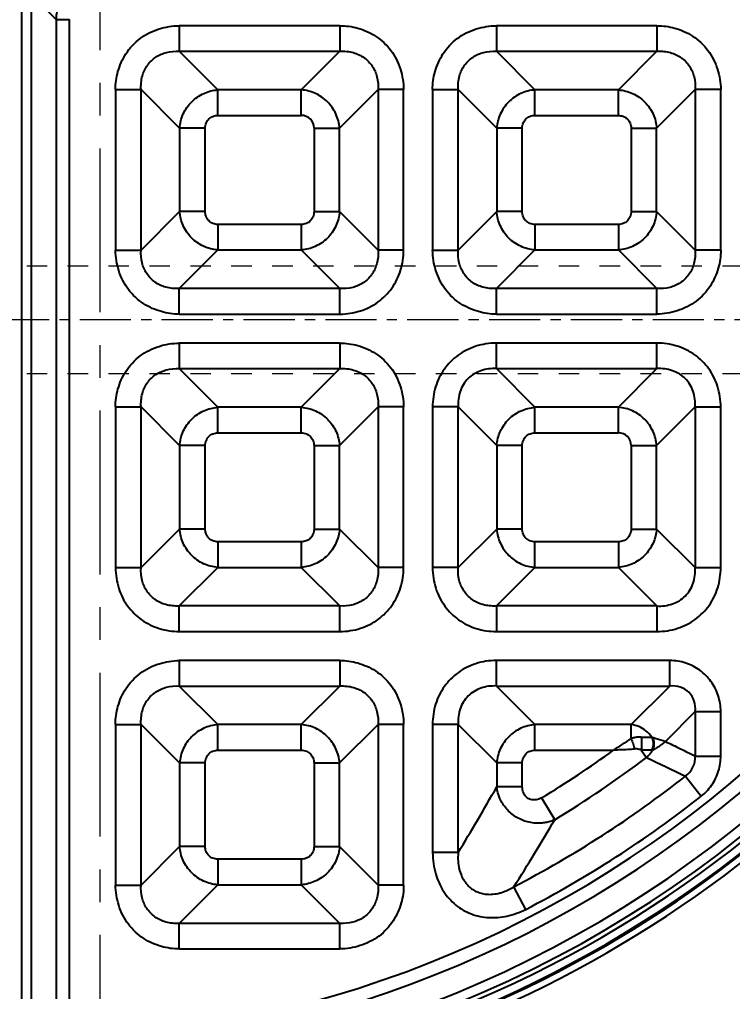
# Model space of a CAD drawing. Header units: millimetres. Extents: x 3054 to 4939, y -1170 to 130.
# Drawn here: x 4605.2 to 4658.4, y -865 to -792.7 of the extents above; entities that cross this region are included whole.
import ezdxf

# ---------------------------------------------------------------- set-up
doc = ezdxf.new("R2010")
doc.units = ezdxf.units.MM
doc.header["$LTSCALE"] = 16.335
doc.header["$PDMODE"] = 3
doc.header["$PDSIZE"] = 0.3125
doc.linetypes.add('CENTER', pattern=[0.6, 0.375, -0.075, 0.075, -0.075])
doc.linetypes.add('HIDDEN', pattern=[0.2, 0.1, -0.1])
doc.layers.get('0').update_dxf_attribs({"linetype": 'CONTINUOUS'})
doc.layers.get('Defpoints').update_dxf_attribs({"linetype": 'CONTINUOUS'})
doc.layers.add('center', color=1, linetype='CENTER', lineweight=9)
doc.layers.add('cool', color=153, linetype='HIDDEN', lineweight=9)
doc.styles.get("Standard").update_dxf_attribs({"font": 'txt', "width": 0.8})
doc.dimstyles.get("Standard").update_dxf_attribs({"dimtxt": 0.15625, "dimasz": 0.1875, "dimexe": 0.125, "dimexo": 0.0625, "dimtad": 0, "dimtih": 1, "dimtoh": 1, "dimdsep": 46, "dimtxsty": 'Standard', "dimcen": 0.09, "dimadec": 0, "dimazin": 0, "dimtp": 0.01, "dimtm": 0.01, "dimtfac": 1, "dimtofl": 0, "dimtmove": 0, "dimatfit": 3, "dimfxl": 0, "dimtolj": 1, "dimarcsym": 0})

# ---------------------------------------------------------------- blocks, each defined once
blk = doc.blocks.new('*D215')
at = {"color": 4, "lineweight": -2}
blk.add_line((4755.002, -791.002), (4780.713, -791.002), dxfattribs=at)
at = {"layer": 'Defpoints', "color": 0}
for p in [(4611.243, -791.002), (4755.002, -791.002), (4780.713, -791.002)]:
    blk.add_point(p, dxfattribs=at)
at = {"color": 6, "insert": (4785.713, -791.002), "char_height": 5, "attachment_point": 5}
blk.add_mtext('\\A1;0.00', dxfattribs=at)
blk = doc.blocks.new('*D247')
at = {"color": 4, "lineweight": -2}
blk.add_line((4745.254, -815.002), (4780.713, -815.002), dxfattribs=at)
at = {"layer": 'Defpoints', "color": 0}
for p in [(4611.243, -791.002), (4745.254, -815.002), (4780.713, -815.002)]:
    blk.add_point(p, dxfattribs=at)
at = {"color": 6, "insert": (4788.046, -815.002), "char_height": 5, "attachment_point": 5}
blk.add_mtext('\\A1;24.00', dxfattribs=at)
blk = doc.blocks.new('*D248')
at = {"color": 4, "lineweight": -2}
for p, q in [((4760.713, -859.001), (4770.713, -847.002)), ((4770.713, -847.002), (4780.713, -847.002)), ((4702.639, -859.001), (4760.713, -859.001))]:
    blk.add_line(p, q, dxfattribs=at)
at = {"layer": 'Defpoints', "color": 0}
for p in [(4611.243, -791.002), (4780.713, -847.002), (4702.639, -859.001)]:
    blk.add_point(p, dxfattribs=at)
at = {"color": 6, "insert": (4788.046, -847.002), "char_height": 5, "attachment_point": 5}
blk.add_mtext('\\A1;68.00', dxfattribs=at)
blk = doc.blocks.new('*D249')
at = {"color": 4, "lineweight": -2}
blk.add_line((4737.751, -873.002), (4780.713, -873.002), dxfattribs=at)
at = {"layer": 'Defpoints', "color": 0}
for p in [(4611.243, -791.002), (4737.751, -873.002), (4780.713, -873.002)]:
    blk.add_point(p, dxfattribs=at)
at = {"color": 6, "insert": (4788.046, -873.002), "char_height": 5, "attachment_point": 5}
blk.add_mtext('\\A1;82.00', dxfattribs=at)
blk = doc.blocks.new('*D250')
at = {"color": 4, "lineweight": -2}
blk.add_line((4647.643, -899.002), (4780.713, -899.002), dxfattribs=at)
at = {"layer": 'Defpoints', "color": 0}
for p in [(4611.243, -791.002), (4647.643, -899.002), (4780.713, -899.002)]:
    blk.add_point(p, dxfattribs=at)
at = {"color": 6, "insert": (4789.046, -899.002), "char_height": 5, "attachment_point": 5}
blk.add_mtext('\\A1;108.00', dxfattribs=at)
blk = doc.blocks.new('*D251')
at = {"color": 4, "lineweight": -2}
blk.add_line((4748.543, -909.002), (4780.713, -909.002), dxfattribs=at)
at = {"layer": 'Defpoints', "color": 0}
for p in [(4611.243, -791.002), (4748.543, -909.002), (4780.713, -909.002)]:
    blk.add_point(p, dxfattribs=at)
at = {"color": 6, "insert": (4788.713, -909.002), "char_height": 5, "attachment_point": 5}
blk.add_mtext('\\A1;118.00', dxfattribs=at)
blk = doc.blocks.new('*D219')
at = {"color": 4, "lineweight": -2}
blk.add_line((4611.243, -951.003), (4611.243, -955.466), dxfattribs=at)
at = {"layer": 'Defpoints', "color": 0}
for p in [(4611.243, -791.002), (4611.243, -951.003), (4611.243, -955.466)]:
    blk.add_point(p, dxfattribs=at)
at = {"color": 6, "insert": (4611.243, -960.466), "char_height": 5, "attachment_point": 5, "rotation": 90}
blk.add_mtext('\\A1;0.00', dxfattribs=at)
blk = doc.blocks.new('*D255')
at = {"color": 4, "lineweight": -2}
blk.add_line((4643.243, -903.402), (4643.243, -955.466), dxfattribs=at)
at = {"layer": 'Defpoints', "color": 0}
for p in [(4611.243, -791.002), (4643.243, -903.402), (4643.243, -955.466)]:
    blk.add_point(p, dxfattribs=at)
at = {"color": 6, "insert": (4643.243, -962.799), "char_height": 5, "attachment_point": 5, "rotation": 90}
blk.add_mtext('\\A1;32.00', dxfattribs=at)
blk = doc.blocks.new('*D256')
at = {"color": 4, "lineweight": -2}
for p, q in [((4698.239, -863.401), (4698.239, -935.466)), ((4698.239, -935.466), (4706.239, -945.466)), ((4706.239, -945.466), (4706.239, -955.466))]:
    blk.add_line(p, q, dxfattribs=at)
at = {"layer": 'Defpoints', "color": 0}
for p in [(4611.243, -791.002), (4698.239, -863.401), (4706.239, -955.466)]:
    blk.add_point(p, dxfattribs=at)
at = {"color": 6, "insert": (4706.239, -962.799), "char_height": 5, "attachment_point": 5, "rotation": 90}
blk.add_mtext('\\A1;87.00', dxfattribs=at)
blk = doc.blocks.new('*D257')
at = {"color": 4, "lineweight": -2}
blk.add_line((4739.743, -917.802), (4739.743, -955.466), dxfattribs=at)
at = {"layer": 'Defpoints', "color": 0}
for p in [(4611.243, -791.002), (4739.743, -917.802), (4739.743, -955.466)]:
    blk.add_point(p, dxfattribs=at)
at = {"color": 6, "insert": (4739.743, -964.466), "char_height": 5, "attachment_point": 5, "rotation": 90}
blk.add_mtext('\\A1;128.50', dxfattribs=at)
blk = doc.blocks.new('*D220')
at = {"color": 4, "lineweight": -2}
blk.add_line((4467.483, -791.002), (4441.773, -791.002), dxfattribs=at)
at = {"layer": 'Defpoints', "color": 0}
for p in [(4441.773, -791.002), (4467.483, -791.002), (4611.243, -791.002)]:
    blk.add_point(p, dxfattribs=at)
at = {"color": 6, "insert": (4436.773, -791.002), "char_height": 5, "attachment_point": 5}
blk.add_mtext('\\A1;0.00', dxfattribs=at)
blk = doc.blocks.new('*D228')
at = {"color": 4, "lineweight": -2}
blk.add_line((4477.232, -815.002), (4441.773, -815.002), dxfattribs=at)
at = {"layer": 'Defpoints', "color": 0}
for p in [(4611.243, -791.002), (4441.773, -815.002), (4477.232, -815.002)]:
    blk.add_point(p, dxfattribs=at)
at = {"color": 6, "insert": (4434.439, -815.002), "char_height": 5, "attachment_point": 5}
blk.add_mtext('\\A1;24.00', dxfattribs=at)
blk = doc.blocks.new('*D229')
at = {"color": 4, "lineweight": -2}
for p, q in [((4451.773, -847.002), (4441.773, -847.002)), ((4461.773, -859.001), (4451.773, -847.002)), ((4519.847, -859.001), (4461.773, -859.001))]:
    blk.add_line(p, q, dxfattribs=at)
at = {"layer": 'Defpoints', "color": 0}
for p in [(4611.243, -791.002), (4441.773, -847.002), (4519.847, -859.001)]:
    blk.add_point(p, dxfattribs=at)
at = {"color": 6, "insert": (4434.439, -847.002), "char_height": 5, "attachment_point": 5}
blk.add_mtext('\\A1;68.00', dxfattribs=at)
blk = doc.blocks.new('*D230')
at = {"color": 4, "lineweight": -2}
blk.add_line((4484.734, -873.002), (4441.773, -873.002), dxfattribs=at)
at = {"layer": 'Defpoints', "color": 0}
for p in [(4611.243, -791.002), (4441.773, -873.002), (4484.734, -873.002)]:
    blk.add_point(p, dxfattribs=at)
at = {"color": 6, "insert": (4434.439, -873.002), "char_height": 5, "attachment_point": 5}
blk.add_mtext('\\A1;82.00', dxfattribs=at)
blk = doc.blocks.new('*D231')
at = {"color": 4, "lineweight": -2}
blk.add_line((4574.843, -899.002), (4441.773, -899.002), dxfattribs=at)
at = {"layer": 'Defpoints', "color": 0}
for p in [(4611.243, -791.002), (4441.773, -899.002), (4574.843, -899.002)]:
    blk.add_point(p, dxfattribs=at)
at = {"color": 6, "insert": (4433.439, -899.002), "char_height": 5, "attachment_point": 5}
blk.add_mtext('\\A1;108.00', dxfattribs=at)
blk = doc.blocks.new('*D232')
at = {"color": 4, "lineweight": -2}
blk.add_line((4473.942, -909.002), (4441.773, -909.002), dxfattribs=at)
at = {"layer": 'Defpoints', "color": 0}
for p in [(4611.243, -791.002), (4441.773, -909.002), (4473.942, -909.002)]:
    blk.add_point(p, dxfattribs=at)
at = {"color": 6, "insert": (4433.773, -909.002), "char_height": 5, "attachment_point": 5}
blk.add_mtext('\\A1;118.00', dxfattribs=at)
blk = doc.blocks.new('*D237')
at = {"color": 4, "lineweight": -2}
blk.add_line((4579.243, -903.402), (4579.243, -955.466), dxfattribs=at)
at = {"layer": 'Defpoints', "color": 0}
for p in [(4611.243, -791.002), (4579.243, -903.402), (4579.243, -955.466)]:
    blk.add_point(p, dxfattribs=at)
at = {"color": 6, "insert": (4579.243, -962.799), "char_height": 5, "attachment_point": 5, "rotation": 90}
blk.add_mtext('\\A1;32.00', dxfattribs=at)
blk = doc.blocks.new('*D238')
at = {"color": 4, "lineweight": -2}
for p, q in [((4524.247, -863.401), (4524.247, -935.466)), ((4524.247, -935.466), (4516.217, -945.466)), ((4516.217, -945.466), (4516.217, -955.466))]:
    blk.add_line(p, q, dxfattribs=at)
at = {"layer": 'Defpoints', "color": 0}
for p in [(4611.243, -791.002), (4524.247, -863.401), (4516.217, -955.466)]:
    blk.add_point(p, dxfattribs=at)
at = {"color": 6, "insert": (4516.217, -962.799), "char_height": 5, "attachment_point": 5, "rotation": 90}
blk.add_mtext('\\A1;87.00', dxfattribs=at)
blk = doc.blocks.new('*D239')
at = {"color": 4, "lineweight": -2}
blk.add_line((4482.742, -917.802), (4482.742, -955.466), dxfattribs=at)
at = {"layer": 'Defpoints', "color": 0}
for p in [(4611.243, -791.002), (4482.742, -917.802), (4482.742, -955.466)]:
    blk.add_point(p, dxfattribs=at)
at = {"color": 6, "insert": (4482.742, -964.466), "char_height": 5, "attachment_point": 5, "rotation": 90}
blk.add_mtext('\\A1;128.50', dxfattribs=at)

msp = doc.modelspace()

# ---------------------------------------------------------------- linework, layer by layer
at = {"color": 6, "linetype": 'Continuous'}
for p, q in [((4605.395, -790.829), (4605.397, -869.991)), ((4606.137, -869.991), (4606.138, -790.829)), ((4607.974, -792.665), (4606.138, -790.829)), ((4607.974, -792.664), (4607.973, -866.593)), ((4607.974, -792.664), (4608.962, -792.664)), ((4608.962, -868.082), (4608.962, -792.664)), ((4617.149, -793.13), (4617.149, -795.03)), ((4629.106, -793.13), (4617.149, -793.13)), ((4629.106, -793.13), (4629.106, -795.03)), ((4652.724, -793.13), (4640.766, -793.13)), ((4640.766, -793.13), (4640.766, -795.03)), ((4652.724, -793.13), (4652.724, -795.03)), ((4617.149, -795.03), (4629.106, -795.03)), ((4617.149, -795.03), (4620.022, -797.903)), ((4626.233, -797.903), (4629.106, -795.03)), ((4640.766, -795.03), (4652.724, -795.03)), ((4640.766, -795.03), (4643.639, -797.903)), ((4649.851, -797.903), (4652.724, -795.03)), ((4612.398, -797.881), (4612.398, -809.839)), ((4612.398, -797.881), (4614.298, -797.881)), ((4614.298, -809.839), (4614.298, -797.881)), ((4617.171, -800.754), (4614.298, -797.881)), ((4620.022, -799.804), (4620.022, -797.903)), ((4626.233, -797.903), (4620.022, -797.903)), ((4626.233, -799.804), (4626.233, -797.903)), ((4631.957, -797.881), (4629.084, -800.754)), ((4631.957, -797.881), (4631.957, -809.839)), ((4633.858, -797.881), (4631.957, -797.881)), ((4633.858, -809.839), (4633.858, -797.881)), ((4636.015, -797.881), (4636.015, -809.839)), ((4636.015, -797.881), (4637.916, -797.881)), ((4637.916, -809.839), (4637.916, -797.881)), ((4640.789, -800.754), (4637.916, -797.881)), ((4649.851, -797.903), (4643.639, -797.903)), ((4643.639, -799.804), (4643.639, -797.903)), ((4649.851, -799.804), (4649.851, -797.903)), ((4655.575, -797.881), (4652.702, -800.754)), ((4657.475, -797.881), (4655.575, -797.881)), ((4655.575, -797.881), (4655.575, -809.839)), ((4657.475, -809.839), (4657.475, -797.881)), ((4620.022, -799.804), (4626.233, -799.804)), ((4643.639, -799.804), (4649.851, -799.804)), ((4617.171, -800.754), (4617.171, -806.966)), ((4619.072, -800.754), (4617.171, -800.754)), ((4619.072, -806.966), (4619.072, -800.754)), ((4627.184, -800.754), (4627.184, -806.966)), ((4627.184, -800.754), (4629.084, -800.754)), ((4629.084, -806.966), (4629.084, -800.754)), ((4642.689, -800.754), (4640.789, -800.754)), ((4640.789, -800.754), (4640.789, -806.966)), ((4642.689, -806.966), (4642.689, -800.754)), ((4650.801, -800.754), (4652.702, -800.754)), ((4650.801, -800.754), (4650.801, -806.966)), ((4652.702, -806.966), (4652.702, -800.754)), ((4614.298, -809.839), (4617.171, -806.966)), ((4619.072, -806.966), (4617.171, -806.966)), ((4627.184, -806.966), (4629.084, -806.966)), ((4629.084, -806.966), (4631.957, -809.839)), ((4637.916, -809.839), (4640.789, -806.966)), ((4642.689, -806.966), (4640.789, -806.966)), ((4650.801, -806.966), (4652.702, -806.966)), ((4652.702, -806.966), (4655.575, -809.839)), ((4626.233, -807.916), (4620.022, -807.916)), ((4620.022, -807.916), (4620.022, -809.816)), ((4626.233, -807.916), (4626.233, -809.816)), ((4649.851, -807.916), (4643.639, -807.916)), ((4643.639, -807.916), (4643.639, -809.816)), ((4649.851, -807.916), (4649.851, -809.816)), ((4612.398, -809.839), (4614.298, -809.839)), ((4620.022, -809.816), (4617.149, -812.689)), ((4620.022, -809.816), (4626.233, -809.816)), ((4629.106, -812.689), (4626.233, -809.816)), ((4633.858, -809.839), (4631.957, -809.839)), ((4636.015, -809.839), (4637.916, -809.839)), ((4643.639, -809.816), (4640.766, -812.689)), ((4643.639, -809.816), (4649.851, -809.816)), ((4652.724, -812.689), (4649.851, -809.816)), ((4657.475, -809.839), (4655.575, -809.839)), ((4629.106, -812.689), (4617.149, -812.689)), ((4617.149, -814.59), (4617.149, -812.689)), ((4629.106, -814.59), (4629.106, -812.689)), ((4652.724, -812.689), (4640.766, -812.689)), ((4640.766, -814.59), (4640.766, -812.689)), ((4652.724, -814.59), (4652.724, -812.689)), ((4617.149, -814.59), (4629.106, -814.59)), ((4640.766, -814.59), (4652.724, -814.59)), ((4629.106, -816.747), (4617.149, -816.747)), ((4617.149, -816.747), (4617.149, -818.648)), ((4629.106, -816.747), (4629.106, -818.648)), ((4652.724, -816.747), (4640.766, -816.747)), ((4640.766, -818.648), (4640.766, -816.747)), ((4652.724, -818.648), (4652.724, -816.747)), ((4617.149, -818.648), (4629.106, -818.648)), ((4617.149, -818.648), (4620.022, -821.521)), ((4626.233, -821.521), (4629.106, -818.648)), ((4640.766, -818.648), (4652.724, -818.648)), ((4640.766, -818.648), (4643.639, -821.521)), ((4649.851, -821.521), (4652.724, -818.648)), ((4612.398, -821.499), (4612.398, -833.456)), ((4612.398, -821.499), (4614.298, -821.499)), ((4614.298, -833.456), (4614.298, -821.499)), ((4617.171, -824.372), (4614.298, -821.499)), ((4626.233, -821.521), (4620.022, -821.521)), ((4620.022, -823.421), (4620.022, -821.521)), ((4626.233, -823.421), (4626.233, -821.521)), ((4631.957, -821.499), (4629.084, -824.372)), ((4633.858, -821.499), (4631.957, -821.499)), ((4631.957, -821.499), (4631.957, -833.456)), ((4633.858, -833.456), (4633.858, -821.499)), ((4637.916, -821.499), (4636.015, -821.499)), ((4636.015, -821.499), (4636.015, -833.456)), ((4637.916, -833.456), (4637.916, -821.499)), ((4640.789, -824.372), (4637.916, -821.499)), ((4649.851, -821.521), (4643.639, -821.521)), ((4643.639, -823.421), (4643.639, -821.521)), ((4649.851, -823.421), (4649.851, -821.521)), ((4655.575, -821.499), (4652.702, -824.372)), ((4655.575, -821.499), (4657.475, -821.499)), ((4655.575, -821.499), (4655.575, -833.456)), ((4657.475, -833.456), (4657.475, -821.499)), ((4620.022, -823.421), (4626.233, -823.421)), ((4643.639, -823.421), (4649.851, -823.421)), ((4619.072, -824.372), (4617.171, -824.372)), ((4617.171, -824.372), (4617.171, -830.583)), ((4619.072, -830.583), (4619.072, -824.372)), ((4627.184, -824.372), (4629.084, -824.372)), ((4627.184, -824.372), (4627.184, -830.583)), ((4629.084, -830.583), (4629.084, -824.372)), ((4642.689, -824.372), (4640.789, -824.372)), ((4640.789, -824.372), (4640.789, -830.583)), ((4642.689, -830.583), (4642.689, -824.372)), ((4650.801, -824.372), (4652.702, -824.372)), ((4650.801, -824.372), (4650.801, -830.583)), ((4652.702, -830.583), (4652.702, -824.372)), ((4614.298, -833.456), (4617.171, -830.583)), ((4619.072, -830.583), (4617.171, -830.583)), ((4627.184, -830.583), (4629.084, -830.583)), ((4629.084, -830.583), (4631.957, -833.456)), ((4637.916, -833.456), (4640.789, -830.583)), ((4642.689, -830.583), (4640.789, -830.583)), ((4650.801, -830.583), (4652.702, -830.583)), ((4652.702, -830.583), (4655.575, -833.456)), ((4626.233, -831.533), (4620.022, -831.533)), ((4620.022, -831.533), (4620.022, -833.434)), ((4626.233, -831.533), (4626.233, -833.434)), ((4649.851, -831.533), (4643.639, -831.533)), ((4643.639, -833.434), (4643.639, -831.533)), ((4649.851, -831.533), (4649.851, -833.434)), ((4612.398, -833.456), (4614.298, -833.456)), ((4620.022, -833.434), (4617.149, -836.307)), ((4620.022, -833.434), (4626.233, -833.434)), ((4629.106, -836.307), (4626.233, -833.434)), ((4633.858, -833.456), (4631.957, -833.456)), ((4637.916, -833.456), (4636.015, -833.456)), ((4643.639, -833.434), (4640.766, -836.307)), ((4643.639, -833.434), (4649.851, -833.434)), ((4652.724, -836.307), (4649.851, -833.434)), ((4655.575, -833.456), (4657.475, -833.456)), ((4629.106, -836.307), (4617.149, -836.307)), ((4617.149, -838.207), (4617.149, -836.307)), ((4629.106, -838.207), (4629.106, -836.307)), ((4652.724, -836.307), (4640.766, -836.307)), ((4640.766, -836.307), (4640.766, -838.207)), ((4652.724, -836.307), (4652.724, -838.207)), ((4617.149, -838.207), (4629.106, -838.207)), ((4640.766, -838.207), (4652.724, -838.207)), ((4629.106, -840.365), (4617.149, -840.365)), ((4617.149, -840.365), (4617.149, -842.265)), ((4629.106, -840.365), (4629.106, -842.265)), ((4653.674, -840.365), (4640.766, -840.365)), ((4640.766, -842.265), (4640.766, -840.365)), ((4653.674, -842.265), (4653.674, -840.365)), ((4617.149, -842.265), (4629.106, -842.265)), ((4617.149, -842.265), (4620.022, -845.138)), ((4626.233, -845.138), (4629.106, -842.265)), ((4640.766, -842.265), (4653.674, -842.265)), ((4640.766, -842.265), (4643.639, -845.138)), ((4650.801, -845.138), (4653.674, -842.265)), ((4655.575, -844.166), (4653.355, -846.385)), ((4655.575, -844.166), (4657.475, -844.166)), ((4655.575, -844.166), (4655.575, -847.472)), ((4657.475, -847.472), (4657.475, -844.166)), ((4612.398, -845.116), (4614.298, -845.116)), ((4612.398, -845.116), (4612.398, -857.074)), ((4617.171, -847.989), (4614.298, -845.116)), ((4614.298, -857.074), (4614.298, -845.116)), ((4626.233, -845.138), (4620.022, -845.138)), ((4620.022, -847.039), (4620.022, -845.138)), ((4626.233, -847.039), (4626.233, -845.138)), ((4631.957, -845.116), (4629.084, -847.989)), ((4633.858, -845.116), (4631.957, -845.116)), ((4631.957, -845.116), (4631.957, -857.074)), ((4633.858, -857.074), (4633.858, -845.116)), ((4637.916, -845.116), (4636.015, -845.116)), ((4636.015, -845.116), (4636.015, -854.661)), ((4640.789, -847.989), (4637.916, -845.116)), ((4637.916, -854.661), (4637.916, -845.116)), ((4650.801, -845.138), (4643.639, -845.138)), ((4643.639, -847.039), (4643.639, -845.138)), ((4650.801, -846.171), (4650.801, -845.138)), ((4651.542, -846.061), (4652.331, -846.061)), ((4620.022, -847.039), (4626.233, -847.039)), ((4643.639, -847.039), (4649.482, -847.039)), ((4651.542, -847.039), (4651.949, -847.576)), ((4655.575, -847.472), (4657.475, -847.472)), ((4619.072, -847.989), (4617.171, -847.989)), ((4617.171, -847.989), (4617.171, -854.201)), ((4619.072, -854.201), (4619.072, -847.989)), ((4627.184, -847.989), (4629.084, -847.989)), ((4627.184, -847.989), (4627.184, -854.201)), ((4629.084, -854.201), (4629.084, -847.989)), ((4642.689, -847.989), (4640.789, -847.989)), ((4640.789, -847.989), (4640.789, -849.766)), ((4642.689, -849.766), (4642.689, -847.989)), ((4654.85, -848.965), (4656.026, -850.458)), ((4642.689, -849.766), (4640.789, -849.766)), ((4644.129, -850.58), (4645.109, -852.208)), ((4614.298, -857.074), (4617.171, -854.201)), ((4619.072, -854.201), (4617.171, -854.201)), ((4627.184, -854.201), (4629.084, -854.201)), ((4629.084, -854.201), (4631.957, -857.074)), ((4637.916, -854.661), (4636.015, -854.661)), ((4626.233, -855.151), (4620.022, -855.151)), ((4620.022, -855.151), (4620.022, -857.051)), ((4626.233, -855.151), (4626.233, -857.051)), ((4612.398, -857.074), (4614.298, -857.074)), ((4620.022, -857.051), (4617.149, -859.924)), ((4620.022, -857.051), (4626.233, -857.051)), ((4629.106, -859.924), (4626.233, -857.051)), ((4633.858, -857.074), (4631.957, -857.074)), ((4642.949, -858.881), (4642.076, -857.193)), ((4629.106, -859.924), (4617.149, -859.924)), ((4617.149, -861.825), (4617.149, -859.924)), ((4629.106, -861.825), (4629.106, -859.924)), ((4617.149, -861.825), (4629.106, -861.825))]:
    msp.add_line(p, q, dxfattribs=at)
for centre, radius, start, end in [((4611.269, -785.971), 100.622, 28.40074, 331.59927), ((4611.269, -785.971), 100.12, 28.40075, 331.59926), ((4611.269, -785.971), 100.057, 28.37938, 331.62062), ((4611.269, -785.971), 98.859, 28.37934, 331.62065), ((4605.239, -785.971), 85.531, 271.61975, 358.38025), ((4605.239, -785.971), 86.271, 271.61975, 358.38025), ((4605.239, -785.971), 82.706, 272.93582, 357.06418), ((4605.239, -785.971), 83.696, 272.93582, 357.06418), ((4611.269, -785.971), 102.28, 186.15973, 331.08016), ((4611.269, -785.971), 101.778, 186.19838, 331.08683), ((4611.269, -785.971), 102.395, 189.52573, 331.07349), ((4605.239, -785.971), 87.224, 222.36053, 346.47022), ((4605.239, -785.971), 86.622, 222.36102, 346.47022), ((4605.239, -785.971), 87.818, 222.43656, 332.51118), ((4605.239, -785.971), 87.317, 222.43651, 332.51058), ((4585.749, -748.764), 117.132, 302.96442, 303.73663), ((4605.239, -785.971), 75.411, 301.04547, 305.92336), ((4605.239, -785.971), 77.311, 301.04538, 307.17051), ((4802.946, -536.019), 346.219, 244.14274, 244.67498), ((4605.239, -785.971), 80.184, 297.34891, 308.22238), ((4486.135, -762.285), 177.681, 328.67478, 330.50504), ((4605.239, -785.971), 82.085, 297.34893, 308.22237), ((4488.578, -760.361), 181.488, 327.75485, 329.59705)]:
    msp.add_arc(centre, radius, start, end, dxfattribs=at)
for points, knots in [([(4611.932, -788.706), (4611.492, -788.708), (4610.613, -788.859), (4609.495, -789.471), (4608.629, -790.381), (4608.097, -791.468), (4607.975, -792.282), (4607.974, -792.665)], [0, 0, 0, 0, 0.21335, 0.423401, 0.607342, 0.814394, 1, 1, 1, 1]), ([(4612.398, -797.881), (4612.391, -797.433), (4612.53, -796.499), (4613.121, -795.155), (4614.18, -794.003), (4615.603, -793.307), (4616.641, -793.132), (4617.149, -793.13)], [0, 0, 0, 0, 0.180472, 0.373927, 0.583386, 0.795688, 1, 1, 1, 1]), ([(4629.106, -793.13), (4629.555, -793.123), (4630.489, -793.262), (4631.832, -793.853), (4632.985, -794.913), (4633.681, -796.336), (4633.855, -797.373), (4633.858, -797.881)], [0, 0, 0, 0, 0.180472, 0.373927, 0.583386, 0.795688, 1, 1, 1, 1]), ([(4636.015, -797.881), (4636.008, -797.433), (4636.147, -796.499), (4636.739, -795.155), (4637.798, -794.003), (4639.221, -793.307), (4640.259, -793.132), (4640.766, -793.13)], [0, 0, 0, 0, 0.180472, 0.373927, 0.583386, 0.795688, 1, 1, 1, 1]), ([(4652.724, -793.13), (4653.172, -793.123), (4654.106, -793.262), (4655.45, -793.853), (4656.602, -794.913), (4657.298, -796.336), (4657.473, -797.373), (4657.475, -797.881)], [0, 0, 0, 0, 0.180472, 0.373927, 0.583386, 0.795688, 1, 1, 1, 1]), ([(4614.298, -797.881), (4614.278, -797.542), (4614.335, -796.897), (4614.733, -796.041), (4615.376, -795.422), (4616.214, -795.061), (4616.829, -795.011), (4617.149, -795.03)], [0, 0, 0, 0, 0.221575, 0.413861, 0.604925, 0.790522, 1, 1, 1, 1]), ([(4629.106, -795.03), (4629.445, -795.01), (4630.09, -795.067), (4630.946, -795.466), (4631.565, -796.108), (4631.927, -796.946), (4631.976, -797.561), (4631.957, -797.881)], [0, 0, 0, 0, 0.221576, 0.413862, 0.604926, 0.790522, 1, 1, 1, 1]), ([(4637.916, -797.881), (4637.895, -797.542), (4637.952, -796.897), (4638.351, -796.041), (4638.993, -795.422), (4639.832, -795.061), (4640.446, -795.011), (4640.766, -795.03)], [0, 0, 0, 0, 0.221575, 0.413861, 0.604925, 0.790522, 1, 1, 1, 1]), ([(4652.724, -795.03), (4653.062, -795.01), (4653.707, -795.067), (4654.564, -795.466), (4655.182, -796.108), (4655.544, -796.946), (4655.594, -797.561), (4655.575, -797.881)], [0, 0, 0, 0, 0.221576, 0.413862, 0.604926, 0.790522, 1, 1, 1, 1]), ([(4617.171, -800.754), (4617.195, -800.39), (4617.383, -799.661), (4618.028, -798.743), (4618.945, -798.11), (4619.665, -797.927), (4620.022, -797.903)], [0, 0, 0, 0, 0.250264, 0.503195, 0.754431, 1, 1, 1, 1]), ([(4629.084, -800.754), (4629.059, -800.392), (4628.872, -799.667), (4628.232, -798.753), (4627.318, -798.114), (4626.595, -797.928), (4626.233, -797.903)], [0, 0, 0, 0, 0.249468, 0.500314, 0.750997, 1, 1, 1, 1]), ([(4643.639, -797.903), (4643.277, -797.928), (4642.553, -798.115), (4641.639, -798.755), (4641, -799.669), (4640.813, -800.392), (4640.789, -800.754)], [0, 0, 0, 0, 0.249468, 0.500314, 0.750998, 1, 1, 1, 1]), ([(4649.851, -797.903), (4650.215, -797.928), (4650.943, -798.115), (4651.862, -798.76), (4652.495, -799.678), (4652.678, -800.397), (4652.702, -800.754)], [0, 0, 0, 0, 0.250267, 0.503196, 0.754432, 1, 1, 1, 1]), ([(4619.072, -800.754), (4619.072, -800.625), (4619.123, -800.372), (4619.332, -800.051), (4619.652, -799.852), (4619.898, -799.804), (4620.022, -799.804)], [0, 0, 0, 0, 0.259887, 0.507024, 0.750759, 1, 1, 1, 1]), ([(4642.689, -800.754), (4642.689, -800.625), (4642.74, -800.372), (4642.949, -800.051), (4643.269, -799.852), (4643.516, -799.804), (4643.639, -799.804)], [0, 0, 0, 0, 0.259887, 0.507024, 0.750759, 1, 1, 1, 1]), ([(4649.851, -799.804), (4649.98, -799.804), (4650.233, -799.855), (4650.554, -800.064), (4650.753, -800.384), (4650.801, -800.63), (4650.801, -800.754)], [0, 0, 0, 0, 0.259887, 0.507024, 0.750759, 1, 1, 1, 1]), ([(4620.022, -809.816), (4619.658, -809.792), (4618.929, -809.604), (4618.011, -808.96), (4617.378, -808.042), (4617.195, -807.323), (4617.171, -806.966)], [0, 0, 0, 0, 0.250267, 0.503198, 0.754435, 1, 1, 1, 1]), ([(4620.022, -807.916), (4619.893, -807.916), (4619.639, -807.865), (4619.318, -807.656), (4619.12, -807.335), (4619.072, -807.089), (4619.072, -806.966)], [0, 0, 0, 0, 0.259887, 0.507024, 0.750759, 1, 1, 1, 1]), ([(4629.084, -806.966), (4629.06, -807.329), (4628.872, -808.058), (4628.228, -808.977), (4627.31, -809.61), (4626.59, -809.792), (4626.233, -809.816)], [0, 0, 0, 0, 0.250266, 0.503195, 0.754432, 1, 1, 1, 1]), ([(4627.184, -806.966), (4627.184, -807.094), (4627.132, -807.348), (4626.924, -807.669), (4626.603, -807.868), (4626.357, -807.916), (4626.233, -807.916)], [0, 0, 0, 0, 0.259887, 0.507024, 0.750759, 1, 1, 1, 1]), ([(4643.639, -809.816), (4643.275, -809.792), (4642.547, -809.604), (4641.628, -808.96), (4640.995, -808.042), (4640.812, -807.323), (4640.789, -806.966)], [0, 0, 0, 0, 0.250267, 0.503198, 0.754435, 1, 1, 1, 1]), ([(4643.639, -807.916), (4643.51, -807.916), (4643.257, -807.865), (4642.936, -807.656), (4642.737, -807.335), (4642.689, -807.089), (4642.689, -806.966)], [0, 0, 0, 0, 0.259887, 0.507024, 0.750759, 1, 1, 1, 1]), ([(4652.702, -806.966), (4652.677, -807.329), (4652.49, -808.058), (4651.845, -808.977), (4650.927, -809.61), (4650.208, -809.792), (4649.851, -809.816)], [0, 0, 0, 0, 0.250266, 0.503195, 0.754432, 1, 1, 1, 1]), ([(4650.801, -806.966), (4650.801, -807.094), (4650.75, -807.348), (4650.541, -807.669), (4650.221, -807.868), (4649.974, -807.916), (4649.851, -807.916)], [0, 0, 0, 0, 0.259887, 0.507024, 0.750759, 1, 1, 1, 1]), ([(4617.149, -814.59), (4616.7, -814.596), (4615.767, -814.458), (4614.423, -813.866), (4613.27, -812.807), (4612.574, -811.384), (4612.4, -810.346), (4612.398, -809.839)], [0, 0, 0, 0, 0.180472, 0.373927, 0.583386, 0.795688, 1, 1, 1, 1]), ([(4617.149, -812.689), (4616.811, -812.71), (4616.165, -812.653), (4615.305, -812.25), (4614.687, -811.601), (4614.327, -810.764), (4614.279, -810.154), (4614.298, -809.839)], [0, 0, 0, 0, 0.220919, 0.414624, 0.60824, 0.793208, 1, 1, 1, 1]), ([(4629.106, -814.59), (4629.625, -814.58), (4630.641, -814.438), (4632, -813.754), (4633.045, -812.697), (4633.71, -811.347), (4633.85, -810.347), (4633.858, -809.839)], [0, 0, 0, 0, 0.208598, 0.405279, 0.60086, 0.795753, 1, 1, 1, 1]), ([(4631.957, -809.839), (4631.977, -810.177), (4631.92, -810.822), (4631.522, -811.678), (4630.879, -812.297), (4630.041, -812.659), (4629.426, -812.709), (4629.106, -812.689)], [0, 0, 0, 0, 0.221576, 0.413862, 0.604926, 0.790522, 1, 1, 1, 1]), ([(4640.766, -814.59), (4640.318, -814.596), (4639.384, -814.458), (4638.04, -813.866), (4636.888, -812.807), (4636.192, -811.384), (4636.017, -810.346), (4636.015, -809.839)], [0, 0, 0, 0, 0.180472, 0.373927, 0.583386, 0.795688, 1, 1, 1, 1]), ([(4640.766, -812.689), (4640.429, -812.71), (4639.783, -812.653), (4638.923, -812.25), (4638.304, -811.601), (4637.945, -810.764), (4637.896, -810.154), (4637.916, -809.839)], [0, 0, 0, 0, 0.220919, 0.414624, 0.60824, 0.793208, 1, 1, 1, 1]), ([(4657.475, -809.839), (4657.482, -810.287), (4657.343, -811.221), (4656.752, -812.564), (4655.692, -813.717), (4654.269, -814.413), (4653.232, -814.587), (4652.724, -814.59)], [0, 0, 0, 0, 0.180472, 0.373927, 0.583386, 0.795688, 1, 1, 1, 1]), ([(4655.575, -809.839), (4655.595, -810.177), (4655.538, -810.822), (4655.139, -811.678), (4654.497, -812.297), (4653.658, -812.659), (4653.044, -812.709), (4652.724, -812.689)], [0, 0, 0, 0, 0.221576, 0.413862, 0.604926, 0.790522, 1, 1, 1, 1]), ([(4612.398, -821.499), (4612.391, -821.05), (4612.53, -820.116), (4613.121, -818.773), (4614.18, -817.62), (4615.603, -816.924), (4616.641, -816.75), (4617.149, -816.747)], [0, 0, 0, 0, 0.180472, 0.373927, 0.583386, 0.795688, 1, 1, 1, 1]), ([(4629.106, -816.747), (4629.555, -816.741), (4630.489, -816.88), (4631.832, -817.471), (4632.985, -818.53), (4633.681, -819.953), (4633.855, -820.991), (4633.858, -821.499)], [0, 0, 0, 0, 0.180472, 0.373927, 0.583386, 0.795688, 1, 1, 1, 1]), ([(4640.766, -816.747), (4640.248, -816.747), (4639.23, -816.9), (4637.871, -817.582), (4636.823, -818.643), (4636.162, -819.992), (4636.015, -820.993), (4636.015, -821.499)], [0, 0, 0, 0, 0.208164, 0.406063, 0.600899, 0.796688, 1, 1, 1, 1]), ([(4657.475, -821.499), (4657.475, -820.98), (4657.322, -819.962), (4656.64, -818.603), (4655.579, -817.555), (4654.23, -816.894), (4653.23, -816.747), (4652.724, -816.747)], [0, 0, 0, 0, 0.208164, 0.406063, 0.600899, 0.796688, 1, 1, 1, 1]), ([(4614.298, -821.499), (4614.278, -821.16), (4614.335, -820.515), (4614.733, -819.659), (4615.376, -819.04), (4616.214, -818.678), (4616.829, -818.629), (4617.149, -818.648)], [0, 0, 0, 0, 0.221574, 0.413859, 0.604921, 0.790516, 1, 1, 1, 1]), ([(4629.106, -818.648), (4629.445, -818.628), (4630.09, -818.685), (4630.946, -819.083), (4631.565, -819.725), (4631.927, -820.564), (4631.976, -821.179), (4631.957, -821.499)], [0, 0, 0, 0, 0.221576, 0.413862, 0.604926, 0.790522, 1, 1, 1, 1]), ([(4640.766, -818.648), (4640.379, -818.625), (4639.602, -818.722), (4638.587, -819.319), (4637.99, -820.334), (4637.892, -821.111), (4637.916, -821.499)], [0, 0, 0, 0, 0.254779, 0.500001, 0.745226, 1, 1, 1, 1]), ([(4655.575, -821.499), (4655.598, -821.111), (4655.501, -820.334), (4654.904, -819.319), (4653.888, -818.722), (4653.111, -818.625), (4652.724, -818.648)], [0, 0, 0, 0, 0.254779, 0.500001, 0.745226, 1, 1, 1, 1]), ([(4617.171, -824.372), (4617.195, -824.008), (4617.383, -823.279), (4618.028, -822.36), (4618.945, -821.727), (4619.665, -821.545), (4620.022, -821.521)], [0, 0, 0, 0, 0.250264, 0.503195, 0.754431, 1, 1, 1, 1]), ([(4626.233, -821.521), (4626.597, -821.545), (4627.326, -821.733), (4628.245, -822.377), (4628.878, -823.295), (4629.06, -824.015), (4629.084, -824.372)], [0, 0, 0, 0, 0.250267, 0.503196, 0.754432, 1, 1, 1, 1]), ([(4640.789, -824.372), (4640.813, -824.008), (4641, -823.279), (4641.645, -822.36), (4642.563, -821.727), (4643.282, -821.545), (4643.639, -821.521)], [0, 0, 0, 0, 0.250266, 0.503196, 0.754432, 1, 1, 1, 1]), ([(4652.702, -824.372), (4652.677, -824.009), (4652.49, -823.285), (4651.85, -822.371), (4650.936, -821.732), (4650.213, -821.545), (4649.851, -821.521)], [0, 0, 0, 0, 0.249467, 0.500312, 0.750995, 1, 1, 1, 1]), ([(4619.072, -824.372), (4619.072, -824.243), (4619.123, -823.989), (4619.332, -823.668), (4619.652, -823.469), (4619.898, -823.421), (4620.022, -823.421)], [0, 0, 0, 0, 0.259887, 0.507024, 0.750759, 1, 1, 1, 1]), ([(4626.233, -823.421), (4626.362, -823.421), (4626.616, -823.473), (4626.937, -823.681), (4627.136, -824.002), (4627.184, -824.248), (4627.184, -824.372)], [0, 0, 0, 0, 0.259887, 0.507024, 0.750759, 1, 1, 1, 1]), ([(4642.689, -824.372), (4642.689, -824.243), (4642.74, -823.989), (4642.949, -823.668), (4643.269, -823.469), (4643.516, -823.421), (4643.639, -823.421)], [0, 0, 0, 0, 0.259887, 0.507024, 0.750759, 1, 1, 1, 1]), ([(4620.022, -833.434), (4619.658, -833.409), (4618.929, -833.222), (4618.011, -832.577), (4617.378, -831.659), (4617.195, -830.94), (4617.171, -830.583)], [0, 0, 0, 0, 0.250267, 0.503198, 0.754435, 1, 1, 1, 1]), ([(4620.022, -831.533), (4619.893, -831.533), (4619.639, -831.482), (4619.318, -831.273), (4619.12, -830.953), (4619.072, -830.707), (4619.072, -830.583)], [0, 0, 0, 0, 0.259887, 0.507024, 0.750759, 1, 1, 1, 1]), ([(4629.084, -830.583), (4629.06, -830.947), (4628.872, -831.676), (4628.228, -832.594), (4627.31, -833.227), (4626.59, -833.41), (4626.233, -833.434)], [0, 0, 0, 0, 0.250266, 0.503195, 0.754432, 1, 1, 1, 1]), ([(4627.184, -830.583), (4627.184, -830.712), (4627.132, -830.966), (4626.924, -831.286), (4626.603, -831.485), (4626.357, -831.533), (4626.233, -831.533)], [0, 0, 0, 0, 0.259887, 0.507024, 0.750759, 1, 1, 1, 1]), ([(4640.789, -830.583), (4640.813, -830.946), (4641, -831.67), (4641.64, -832.584), (4642.554, -833.223), (4643.277, -833.409), (4643.639, -833.434)], [0, 0, 0, 0, 0.249463, 0.500309, 0.750992, 1, 1, 1, 1]), ([(4643.639, -831.533), (4643.51, -831.533), (4643.257, -831.482), (4642.936, -831.273), (4642.737, -830.953), (4642.689, -830.707), (4642.689, -830.583)], [0, 0, 0, 0, 0.259888, 0.507025, 0.75076, 1, 1, 1, 1]), ([(4652.702, -830.583), (4652.677, -830.947), (4652.49, -831.676), (4651.845, -832.594), (4650.927, -833.227), (4650.208, -833.41), (4649.851, -833.434)], [0, 0, 0, 0, 0.250268, 0.503197, 0.754433, 1, 1, 1, 1]), ([(4650.801, -830.583), (4650.801, -830.712), (4650.75, -830.966), (4650.541, -831.286), (4650.221, -831.485), (4649.974, -831.533), (4649.851, -831.533)], [0, 0, 0, 0, 0.259887, 0.507024, 0.750759, 1, 1, 1, 1]), ([(4612.398, -833.456), (4612.407, -833.975), (4612.55, -834.992), (4613.234, -836.351), (4614.292, -837.396), (4615.641, -838.06), (4616.641, -838.2), (4617.149, -838.207)], [0, 0, 0, 0, 0.208698, 0.405509, 0.601081, 0.795812, 1, 1, 1, 1]), ([(4617.149, -836.307), (4616.811, -836.327), (4616.165, -836.27), (4615.305, -835.868), (4614.687, -835.218), (4614.327, -834.381), (4614.279, -833.772), (4614.298, -833.456)], [0, 0, 0, 0, 0.220919, 0.414624, 0.60824, 0.793208, 1, 1, 1, 1]), ([(4631.957, -833.456), (4631.977, -833.795), (4631.92, -834.44), (4631.522, -835.296), (4630.879, -835.915), (4630.041, -836.276), (4629.426, -836.326), (4629.106, -836.307)], [0, 0, 0, 0, 0.221576, 0.413862, 0.604926, 0.790522, 1, 1, 1, 1]), ([(4629.106, -838.207), (4629.625, -838.198), (4630.641, -838.055), (4632.001, -837.371), (4633.046, -836.314), (4633.71, -834.964), (4633.85, -833.964), (4633.858, -833.456)], [0, 0, 0, 0, 0.208646, 0.405388, 0.600963, 0.79578, 1, 1, 1, 1]), ([(4636.015, -833.456), (4636.015, -833.974), (4636.168, -834.993), (4636.85, -836.352), (4637.911, -837.4), (4639.26, -838.061), (4640.26, -838.207), (4640.766, -838.207)], [0, 0, 0, 0, 0.208165, 0.406138, 0.600977, 0.796675, 1, 1, 1, 1]), ([(4640.766, -836.307), (4640.429, -836.327), (4639.783, -836.27), (4638.922, -835.868), (4638.304, -835.218), (4637.945, -834.38), (4637.896, -833.772), (4637.916, -833.456)], [0, 0, 0, 0, 0.220969, 0.414764, 0.608453, 0.793371, 1, 1, 1, 1]), ([(4652.724, -838.207), (4653.242, -838.207), (4654.26, -838.054), (4655.619, -837.372), (4656.668, -836.311), (4657.328, -834.963), (4657.475, -833.962), (4657.475, -833.456)], [0, 0, 0, 0, 0.208164, 0.406063, 0.600899, 0.796688, 1, 1, 1, 1]), ([(4652.724, -836.307), (4653.111, -836.33), (4653.888, -836.233), (4654.904, -835.636), (4655.501, -834.621), (4655.598, -833.844), (4655.575, -833.456)], [0, 0, 0, 0, 0.254779, 0.500001, 0.745226, 1, 1, 1, 1]), ([(4612.398, -845.116), (4612.391, -844.668), (4612.53, -843.734), (4613.121, -842.39), (4614.18, -841.238), (4615.603, -840.542), (4616.641, -840.367), (4617.149, -840.365)], [0, 0, 0, 0, 0.180472, 0.373927, 0.583386, 0.795688, 1, 1, 1, 1]), ([(4629.106, -840.365), (4629.555, -840.358), (4630.489, -840.497), (4631.832, -841.088), (4632.985, -842.148), (4633.681, -843.571), (4633.855, -844.608), (4633.858, -845.116)], [0, 0, 0, 0, 0.180472, 0.373927, 0.583386, 0.795688, 1, 1, 1, 1]), ([(4640.766, -840.365), (4640.248, -840.365), (4639.23, -840.518), (4637.871, -841.2), (4636.823, -842.261), (4636.162, -843.609), (4636.015, -844.61), (4636.015, -845.116)], [0, 0, 0, 0, 0.208164, 0.406063, 0.600899, 0.796688, 1, 1, 1, 1]), ([(4657.475, -844.166), (4657.47, -843.764), (4657.35, -842.962), (4656.796, -841.889), (4655.95, -841.043), (4654.878, -840.49), (4654.076, -840.37), (4653.674, -840.365)], [0, 0, 0, 0, 0.20277, 0.401416, 0.598681, 0.797294, 1, 1, 1, 1]), ([(4614.298, -845.116), (4614.278, -844.777), (4614.335, -844.132), (4614.733, -843.276), (4615.376, -842.657), (4616.214, -842.296), (4616.829, -842.246), (4617.149, -842.265)], [0, 0, 0, 0, 0.221575, 0.413861, 0.604925, 0.790522, 1, 1, 1, 1]), ([(4629.106, -842.265), (4629.445, -842.245), (4630.09, -842.302), (4630.946, -842.701), (4631.565, -843.343), (4631.927, -844.181), (4631.976, -844.796), (4631.957, -845.116)], [0, 0, 0, 0, 0.221576, 0.413862, 0.604926, 0.790522, 1, 1, 1, 1]), ([(4640.766, -842.265), (4640.379, -842.242), (4639.602, -842.339), (4638.587, -842.936), (4637.99, -843.951), (4637.892, -844.728), (4637.916, -845.116)], [0, 0, 0, 0, 0.254779, 0.500001, 0.745226, 1, 1, 1, 1]), ([(4655.575, -844.166), (4655.598, -843.903), (4655.548, -843.376), (4655.156, -842.683), (4654.464, -842.291), (4653.937, -842.242), (4653.674, -842.265)], [0, 0, 0, 0, 0.256877, 0.500001, 0.74313, 1, 1, 1, 1]), ([(4620.022, -845.138), (4619.659, -845.163), (4618.935, -845.35), (4618.021, -845.99), (4617.382, -846.904), (4617.196, -847.627), (4617.171, -847.989)], [0, 0, 0, 0, 0.249468, 0.500314, 0.750998, 1, 1, 1, 1]), ([(4629.084, -847.989), (4629.059, -847.627), (4628.872, -846.902), (4628.232, -845.988), (4627.318, -845.349), (4626.595, -845.163), (4626.233, -845.138)], [0, 0, 0, 0, 0.249468, 0.500314, 0.750997, 1, 1, 1, 1]), ([(4643.639, -845.138), (4643.277, -845.163), (4642.553, -845.35), (4641.639, -845.99), (4641, -846.904), (4640.813, -847.627), (4640.789, -847.989)], [0, 0, 0, 0, 0.249468, 0.500314, 0.750998, 1, 1, 1, 1]), ([(4652.331, -846.061), (4652.211, -845.89), (4651.924, -845.582), (4651.393, -845.263), (4650.997, -845.159), (4650.801, -845.138)], [0, 0, 0, 0, 0.34207, 0.677164, 1, 1, 1, 1]), ([(4651.542, -846.061), (4651.458, -846.061), (4651.29, -846.068), (4651.041, -846.102), (4650.88, -846.145), (4650.801, -846.171)], [0, 0, 0, 0, 0.335497, 0.66902, 1, 1, 1, 1]), ([(4650.801, -846.171), (4650.852, -846.298), (4650.944, -846.557), (4651.026, -846.819), (4651.062, -846.952)], [0, 0, 0, 0, 0.499723, 1, 1, 1, 1]), ([(4651.542, -846.062), (4651.574, -846.22), (4651.592, -846.544), (4651.576, -846.868), (4651.545, -847.026)], [0, 0, 0, 0, 0.499728, 1, 1, 1, 1]), ([(4652.331, -846.061), (4652.36, -846.121), (4652.408, -846.247), (4652.443, -846.448), (4652.442, -846.654), (4652.406, -846.854), (4652.358, -846.981), (4652.329, -847.041)], [0, 0, 0, 0, 0.197065, 0.398378, 0.601322, 0.802867, 1, 1, 1, 1]), ([(4652.383, -846.079), (4652.48, -846.103), (4652.809, -846.189), (4653.134, -846.293), (4653.355, -846.385)], [0, 0, 0, 0, 0.294614, 1, 1, 1, 1]), ([(4652.383, -846.079), (4652.413, -846.138), (4652.463, -846.261), (4652.503, -846.457), (4652.507, -846.656), (4652.477, -846.851), (4652.434, -846.974), (4652.407, -847.033)], [0, 0, 0, 0, 0.199978, 0.402446, 0.604923, 0.804966, 1, 1, 1, 1]), ([(4651.062, -846.952), (4650.891, -846.97), (4650.544, -847), (4650.016, -847.008), (4649.661, -847.028), (4649.482, -847.039)], [0, 0, 0, 0, 0.325368, 0.661013, 1, 1, 1, 1]), ([(4651.529, -847.022), (4651.486, -847.001), (4651.383, -846.978), (4651.229, -846.942), (4651.117, -846.935), (4651.062, -846.938)], [0, 0, 0, 0, 0.304199, 0.654056, 1, 1, 1, 1]), ([(4653.355, -846.385), (4653.265, -846.468), (4653.07, -846.627), (4652.751, -846.841), (4652.524, -846.971), (4652.407, -847.033)], [0, 0, 0, 0, 0.318956, 0.654803, 1, 1, 1, 1]), ([(4619.072, -847.989), (4619.072, -847.86), (4619.123, -847.607), (4619.332, -847.286), (4619.652, -847.087), (4619.898, -847.039), (4620.022, -847.039)], [0, 0, 0, 0, 0.259888, 0.507026, 0.75076, 1, 1, 1, 1]), ([(4626.233, -847.039), (4626.362, -847.039), (4626.616, -847.09), (4626.937, -847.299), (4627.136, -847.619), (4627.184, -847.865), (4627.184, -847.989)], [0, 0, 0, 0, 0.259888, 0.507025, 0.750759, 1, 1, 1, 1]), ([(4642.689, -847.989), (4642.689, -847.86), (4642.74, -847.607), (4642.949, -847.286), (4643.269, -847.087), (4643.516, -847.039), (4643.639, -847.039)], [0, 0, 0, 0, 0.259887, 0.507024, 0.750759, 1, 1, 1, 1]), ([(4652.33, -847.04), (4652.26, -847.04), (4652.101, -847.038), (4651.839, -847.039), (4651.646, -847.039), (4651.542, -847.039)], [0, 0, 0, 0, 0.266288, 0.604742, 1, 1, 1, 1]), ([(4651.949, -847.576), (4652.009, -847.525), (4652.125, -847.416), (4652.277, -847.235), (4652.366, -847.103), (4652.406, -847.035)], [0, 0, 0, 0, 0.33249, 0.667293, 1, 1, 1, 1]), ([(4652.406, -847.035), (4652.398, -847.037), (4652.381, -847.039), (4652.356, -847.041), (4652.339, -847.041), (4652.33, -847.04)], [0, 0, 0, 0, 0.326105, 0.66157, 1, 1, 1, 1]), ([(4654.85, -848.965), (4655.082, -848.8), (4655.468, -848.343), (4655.589, -847.757), (4655.575, -847.472)], [0, 0, 0, 0, 0.500007, 1, 1, 1, 1]), ([(4656.026, -850.458), (4656.318, -850.228), (4656.856, -849.661), (4657.362, -848.618), (4657.475, -847.844), (4657.475, -847.472)], [0, 0, 0, 0, 0.326263, 0.673496, 1, 1, 1, 1]), ([(4644.076, -852.469), (4643.747, -852.49), (4643.1, -852.427), (4642.207, -852.047), (4641.485, -851.434), (4640.982, -850.649), (4640.821, -850.061), (4640.789, -849.766)], [0, 0, 0, 0, 0.211717, 0.409105, 0.615636, 0.809667, 1, 1, 1, 1]), ([(4644.129, -850.58), (4644.002, -850.649), (4643.735, -850.749), (4643.314, -850.738), (4642.961, -850.529), (4642.745, -850.179), (4642.695, -849.906), (4642.689, -849.766)], [0, 0, 0, 0, 0.21425, 0.411496, 0.599045, 0.793256, 1, 1, 1, 1]), ([(4645.11, -852.208), (4645.002, -852.258), (4644.781, -852.344), (4644.434, -852.431), (4644.196, -852.461), (4644.076, -852.469)], [0, 0, 0, 0, 0.330861, 0.663226, 1, 1, 1, 1]), ([(4620.022, -857.051), (4619.658, -857.027), (4618.929, -856.839), (4618.011, -856.195), (4617.378, -855.277), (4617.195, -854.558), (4617.171, -854.201)], [0, 0, 0, 0, 0.250267, 0.503198, 0.754435, 1, 1, 1, 1]), ([(4620.022, -855.151), (4619.893, -855.151), (4619.639, -855.1), (4619.318, -854.891), (4619.12, -854.57), (4619.072, -854.324), (4619.072, -854.201)], [0, 0, 0, 0, 0.259887, 0.507024, 0.750759, 1, 1, 1, 1]), ([(4627.184, -854.201), (4627.184, -854.329), (4627.132, -854.583), (4626.924, -854.904), (4626.603, -855.103), (4626.357, -855.151), (4626.233, -855.151)], [0, 0, 0, 0, 0.259887, 0.507024, 0.750759, 1, 1, 1, 1]), ([(4629.084, -854.201), (4629.06, -854.564), (4628.872, -855.293), (4628.228, -856.212), (4627.31, -856.845), (4626.59, -857.027), (4626.233, -857.051)], [0, 0, 0, 0, 0.250266, 0.503195, 0.754432, 1, 1, 1, 1]), ([(4636.015, -854.661), (4636.031, -855.197), (4636.151, -856.211), (4636.767, -857.559), (4637.685, -858.613), (4638.881, -859.291), (4640.213, -859.548), (4641.61, -859.439), (4642.503, -859.099), (4642.949, -858.881)], [0, 0, 0, 0, 0.162951, 0.305077, 0.443519, 0.580163, 0.713751, 0.849412, 1, 1, 1, 1]), ([(4637.916, -854.661), (4637.899, -854.875), (4637.895, -855.282), (4637.978, -855.853), (4638.135, -856.344), (4638.35, -856.754), (4638.612, -857.09), (4638.913, -857.357), (4639.253, -857.559), (4639.634, -857.699), (4640.058, -857.77), (4640.529, -857.764), (4640.853, -857.704), (4641.02, -857.66)], [0, 0, 0, 0, 0.124073, 0.234448, 0.332563, 0.420607, 0.501146, 0.577295, 0.652231, 0.728884, 0.810419, 0.89997, 1, 1, 1, 1]), ([(4617.149, -861.825), (4616.7, -861.831), (4615.767, -861.693), (4614.423, -861.101), (4613.27, -860.042), (4612.574, -858.619), (4612.4, -857.581), (4612.398, -857.074)], [0, 0, 0, 0, 0.180472, 0.373927, 0.583386, 0.795688, 1, 1, 1, 1]), ([(4617.149, -859.924), (4616.811, -859.945), (4616.165, -859.888), (4615.305, -859.485), (4614.687, -858.836), (4614.327, -857.999), (4614.279, -857.389), (4614.298, -857.074)], [0, 0, 0, 0, 0.220919, 0.414624, 0.60824, 0.793208, 1, 1, 1, 1]), ([(4633.858, -857.074), (4633.864, -857.522), (4633.725, -858.456), (4633.134, -859.799), (4632.075, -860.952), (4630.652, -861.648), (4629.614, -861.822), (4629.106, -861.825)], [0, 0, 0, 0, 0.180472, 0.373927, 0.583386, 0.795688, 1, 1, 1, 1]), ([(4631.957, -857.074), (4631.977, -857.412), (4631.92, -858.057), (4631.522, -858.913), (4630.879, -859.532), (4630.041, -859.894), (4629.426, -859.944), (4629.106, -859.924)], [0, 0, 0, 0, 0.221576, 0.413862, 0.604926, 0.790522, 1, 1, 1, 1]), ([(4641.02, -857.659), (4641.112, -857.635), (4641.48, -857.519), (4641.829, -857.346), (4642.076, -857.193)], [0, 0, 0, 0, 0.246244, 1, 1, 1, 1])]:
    msp.add_open_spline(points, degree=3, knots=knots, dxfattribs=at)
for points in [[(4627.184, -800.754), (4627.184, -800.499), (4626.986, -800.001), (4626.489, -799.804), (4626.233, -799.804)], [(4650.801, -824.372), (4650.801, -824.116), (4650.603, -823.619), (4650.106, -823.421), (4649.851, -823.421)], [(4652.331, -846.061), (4652.342, -846.066), (4652.354, -846.071), (4652.366, -846.075)], [(4653.355, -846.385), (4653.724, -846.568), (4654.466, -846.927), (4655.204, -847.292), (4655.575, -847.472)]]:
    msp.add_open_spline(points, degree=3, dxfattribs=at)
at = {"layer": 'center', "color": 1, "linetype": 'CENTER', "ltscale": 1.990328}
msp.add_line((4611.243, -951.001), (4611.243, -631.001), dxfattribs=at)
at = {"layer": 'cool', "ltscale": 0.932966}
for p, q in [((4465.573, -811.002), (4756.913, -811.002)), ((4465.573, -819.002), (4756.913, -819.002))]:
    msp.add_line(p, q, dxfattribs=at)
at = {"layer": 'cool', "color": 1, "linetype": 'CENTER', "ltscale": 0.621977}
msp.add_line((4451.243, -815.002), (4771.243, -815.002), dxfattribs=at)

# ---------------------------------------------------------------- dimensions: what is measured, and where the dimension line sits
for feature_location, offset, dtype, origin, picture, middle in [((4467.482784948, -791.001835102), (-25.710224106, 0), 0, (4611.24263372, -791.001835102), '*D220', (4436.772560842, -791.001835102)), ((4755.002482492, -791.001835102), (25.710224106, 0), 0, (4611.24263372, -791.001835102), '*D215', (4785.712706598, -791.001835102)), ((4574.843, -899.002), (-133.07, 0), 0, (4611.243, -791.002), '*D231', (4433.439, -899.002)), ((4473.942, -909.002), (-32.17, 0), 0, (4611.243, -791.002), '*D232', (4433.773, -909.002)), ((4477.232, -815.002), (-35.459, 0), 0, (4611.243, -791.002), '*D228', (4434.439, -815.002)), ((4519.847, -859.001), (-78.074, 11.999), 0, (4611.243, -791.002), '*D229', (4434.439, -847.002)), ((4484.734, -873.002), (-42.962, 0), 0, (4611.243, -791.002), '*D230', (4434.439, -873.002)), ((4482.742, -917.802), (0, -37.664), 1, (4611.243, -791.002), '*D239', (4482.742, -964.466)), ((4524.247, -863.401), (-8.03, -92.065), 1, (4611.243, -791.002), '*D238', (4516.217, -962.799)), ((4579.243, -903.402), (0, -52.064), 1, (4611.243, -791.002), '*D237', (4579.243, -962.799)), ((4611.24263372, -951.002505022), (0, -4.463288827), 1, (4611.24263372, -791.001835102), '*D219', (4611.24263372, -960.465793849)), ((4745.254, -815.002), (35.459, 0), 0, (4611.243, -791.002), '*D247', (4788.046, -815.002)), ((4702.639, -859.001), (78.074, 11.999), 0, (4611.243, -791.002), '*D248', (4788.046, -847.002)), ((4737.751, -873.002), (42.962, 0), 0, (4611.243, -791.002), '*D249', (4788.046, -873.002)), ((4647.643, -899.002), (133.07, 0), 0, (4611.243, -791.002), '*D250', (4789.046, -899.002)), ((4748.543, -909.002), (32.17, 0), 0, (4611.243, -791.002), '*D251', (4788.713, -909.002)), ((4643.243, -903.402), (0, -52.064), 1, (4611.243, -791.002), '*D255', (4643.243, -962.799)), ((4698.239, -863.401), (8, -92.065), 1, (4611.243, -791.002), '*D256', (4706.239, -962.799)), ((4739.743, -917.802), (0, -37.664), 1, (4611.243, -791.002), '*D257', (4739.743, -964.466))]:
    dim = msp.add_ordinate_dim(feature_location=feature_location, offset=offset, dtype=dtype, origin=origin, dimstyle='Standard', override={"dimtxt": 5, "dimasz": 5, "dimexe": 0, "dimexo": 0, "dimgap": 0, "dimtih": 0, "dimtoh": 0, "dimzin": 0, "dimcen": 0, "dimclrd": 4, "dimclre": 4, "dimclrt": 6, "dimadec": 2, "dimtp": 0, "dimtm": 0, "dimtzin": 0})
    dim.commit()
    dim.dimension.update_dxf_attribs({"geometry": picture, "text_midpoint": middle})

doc.saveas('drawing.dxf')
